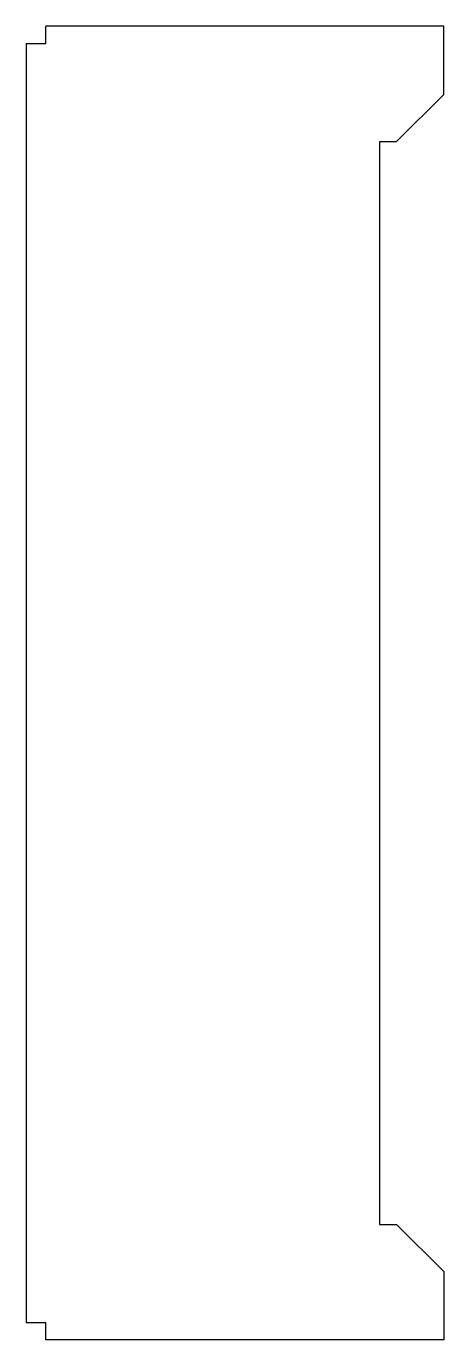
# Model space of a CAD drawing. Extents: x -17.2 to 9.4, y -41.8 to 41.8.
import ezdxf

# ---------------------------------------------------------------- set-up
doc = ezdxf.new("R2010")
doc.units = 0
doc.header["$MEASUREMENT"] = 0
doc.layers.add('VISIBLE', color=7, linetype='CONTINUOUS')

msp = doc.modelspace()

# ---------------------------------------------------------------- linework, layer by layer
at = {"layer": 'VISIBLE'}
for p, q in [((9.35, 41.85), (-16, 41.85)), ((-16, 40.75), (-16, 41.85)), ((9.35, 37.5), (9.35, 41.85)), ((-17.25, 40.75), (-16, 40.75)), ((-17.25, 40.75), (-17.25, -40.75)), ((6.35, 34.5), (9.35, 37.5)), ((5.25, 34.5), (5.25, -34.5)), ((5.25, 34.5), (6.35, 34.5)), ((5.25, -34.5), (6.35, -34.5)), ((6.35, -34.5), (9.35, -37.5)), ((9.35, -37.5), (9.35, -41.85)), ((-17.25, -40.75), (-16, -40.75)), ((-16, -41.85), (-16, -40.75)), ((9.35, -41.85), (-16, -41.85))]:
    msp.add_line(p, q, dxfattribs=at)

doc.saveas('drawing.dxf')
